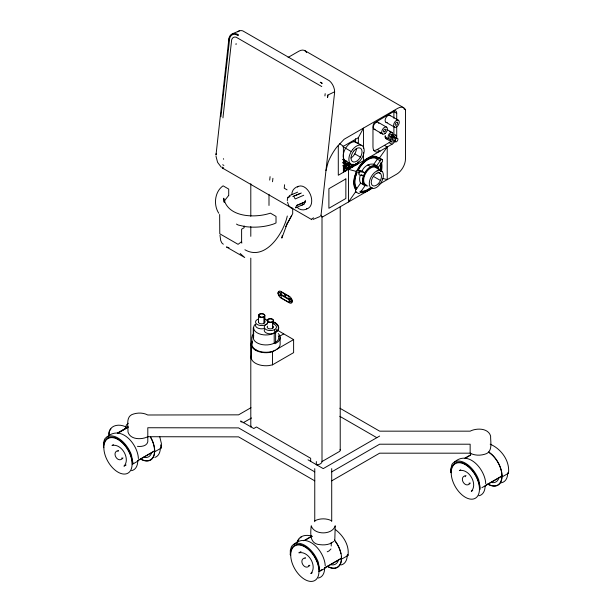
<?xml version="1.0" encoding="UTF-8"?>
<svg xmlns="http://www.w3.org/2000/svg" width="612" height="612" viewBox="0 0 612 612"><rect width="100%" height="100%" fill="white"/><g stroke="black" fill="none" stroke-linecap="round" stroke-linejoin="round"><path stroke-width="0.92" d="M339.698 143.636L343.409 146.306L343.401 161.652C343.156 165.141 347.478 164.261 348.993 162.448A2.035 1.178 -60 0 0 347.57 164.712A2.035 1.178 -60 0 0 348.618 165.929L349.368 165.492A2.035 1.178 -60 0 0 350.385 163.733M355.534 142.29L355.534 138.71M358.357 143.919L358.364 137.654L363.467 128.092L363.467 148.594M292.222 301.272L292.222 301.242A3.993 2.31 60 0 0 289.399 296.346L280.923 291.45A3.993 2.31 60 0 0 278.093 293.087A3.993 2.31 60 0 0 280.923 297.975L289.399 302.871A3.993 2.31 60 0 0 292.222 301.242M327.848 95.051L327.581 97.469L327.848 95.051L334.657 91.785A10.595 6.885 67.2 0 0 329.348 80.738L242.826 30.898A10.985 7.145 67.2 0 0 237.708 31.824M321.04 215.118L321.017 215.462A2.93 1.691 -60 0 0 323.09 216.648L372.394 188.182M341.389 558.198L342.315 558.733L347.968 555.474C349.597 545.216 343.064 535.416 335.223 529.434M291.878 194.685C291.61 190.592 294.64 187.188 298.557 186.331M296.812 205.425L305.212 201.906L305.327 200.3M479.464 489.118L479.869 489.355L480.076 486.938L478.706 479.762A21.841 12.607 60 0 0 451.962 464.324L450.593 469.909L451.205 472.801A19.974 11.536 60 0 0 472.395 499.163A19.974 11.536 60 0 0 472.395 470.911A19.974 11.536 60 0 0 451.205 472.801M228.697 40.384L229.118 37.676A10.985 7.145 67.2 0 1 236.033 33.744L238.32 34.915L236.982 34.142M346.17 166.013L346.078 165.248L345.26 165.171A1.331 0.773 -60 0 0 344.319 166.801A1.331 0.773 -60 0 0 345.252 167.351L346.17 166.013L344.051 164.796M228.88 38.74L216.005 155.058L216.189 153.421M220.901 116.701L229.707 38.166A10.121 6.579 67.2 0 1 236.071 34.555L238.236 35.664M222.944 117.879L231.665 39.818A7.222 4.697 67.2 0 1 236.201 37.24L321.759 86.544M235.995 44.592L236.11 43.551M269.701 180.104L270.083 176.646M272.524 181.733L272.906 178.283M284.603 184.74L284.228 188.198L287.051 189.827M324.926 95.939L325.179 93.659M320.994 215.523L334.642 92.198M103.856 447.678A19.974 11.536 60 0 1 125.047 445.781A19.974 11.536 60 0 1 125.047 474.04A19.974 11.536 60 0 1 103.856 447.678L103.451 447.441L103.941 443.379A20.556 11.865 60 0 1 117.986 439.049A20.556 11.865 60 0 1 132.024 459.597L132.521 464.225L138.167 460.958L137.585 460.622M325.966 170.587L328.131 162.234A37.026 21.374 -60 0 1 336.638 147.285L344.135 139.253L397.724 108.309A11.972 6.908 -60 0 1 405.473 109.686L405.473 158.967A12.385 7.153 -60 0 1 396.721 174.137L378.981 184.38M290.715 555.038A19.974 11.536 60 0 1 311.906 553.149A19.974 11.536 60 0 1 311.906 581.4A19.974 11.536 60 0 1 290.715 555.038L290.302 554.801L290.799 550.746A20.556 11.865 60 0 1 304.837 546.409A20.556 11.865 60 0 1 318.883 566.957L319.372 571.585L325.026 568.326L324.62 568.089A19.974 11.536 60 0 1 318.332 578.026M450.799 472.571L451.296 468.509A20.556 11.865 60 0 1 465.334 464.179A20.556 11.865 60 0 1 479.372 484.719L479.869 489.355M282.209 235.651L281.818 238.099L287.28 223.434L292.697 213.71L292.697 208.103M340.218 206.81L340.218 450.08L339.836 451.258L322.004 461.547A5.669 3.274 0 0 1 316.335 464.822L316.335 461.563M125.781 427.62L126.332 425.049L128.29 423.229M334.81 539.792L335.223 525.769C332.408 535.248 314.055 535.248 311.248 525.769C310.338 533.894 309.573 544.076 320.13 544.688C324.781 545.269 329.975 544.672 333.617 541.459M224.375 202.411L225.009 200.093L228.375 195.832M287.28 216.013C283.593 233.141 265.409 261.515 244.899 249.757M305.212 201.906L303.957 204.163L295.627 207.866M356.031 172.615L354.769 175.912A19.974 11.536 -60 0 0 354.853 188.351L355.893 189.797A1.622 0.941 -60 0 0 355.626 191.785L348.503 201.975L348.503 169.348L356.222 171.398L359.045 173.028M355.87 175.797L356.85 173.25A1.821 1.056 -60 0 1 356.046 172.722L356.276 171.261L357.339 170.075A1.821 1.056 -60 0 1 358.364 170.151L362.013 171.123L364.844 172.752L363 177.128A11.651 6.724 -60 0 0 363.153 184.319L364.851 186.002L360.942 191.548M303.713 195.251L295.252 198.931L294.25 197.393M117.848 451.579L118.644 450.447C110.497 451.579 117.925 464.439 122.974 457.952M300.706 537.887L301.211 536.77M465.197 476.702L465.992 475.578C457.845 476.71 465.273 489.569 470.33 483.082L468.953 483.205M382.523 178.612L382.248 179.186M285.628 226.692L291.725 215.478M362.013 171.123C364.79 164.506 373.626 160.948 378.491 167.619A12.079 6.977 -60 0 1 379.126 169.723M301.311 193.01L292.911 196.536L300.469 193.361M252.243 341.129L251.341 342.621A14.887 8.591 0 0 0 268.584 352.581L272.47 351.801L293.615 339.591L293.615 352.642L272.47 364.851L268.584 365.632A14.887 8.591 0 0 1 251.341 355.671M288.244 197.814L289.453 196.605M295.565 207.682L296.682 205.395L305.074 201.868M355.893 189.797L360.629 183.08L360.33 182.69A11.651 6.724 -60 0 1 360.177 175.499M373.702 164.376L377.367 159.174A2.035 1.178 -60 0 1 378.576 157.95L379.662 158.118L379.861 158.998M384.39 145.365L387.22 147.002L379.486 157.972L382.316 159.61M378.323 167.39L381.605 162.723A2.035 1.178 -60 0 0 382.584 161.185L382.492 159.755L381.398 159.579A2.035 1.178 -60 0 0 380.197 160.803L376.533 166.005C371.698 163.863 367.039 168.897 364.844 172.752L361.187 171.781A1.821 1.056 -60 0 0 360.162 171.712L359.099 172.89L358.869 174.351A1.821 1.056 -60 0 0 359.672 174.879L363.467 175.889L361.348 174.665M313.612 217.834L311.814 218.851M253.766 333.517L252.351 335.483L251.869 337.595L251.869 344.12M330.954 548.979L328.881 551.052L327.229 551.779M395.482 139.291L396.561 138.281A2.088 1.209 -60 0 1 397.907 139.199A2.088 1.209 -60 0 1 396.561 141.67A2.088 1.209 -60 0 1 394.977 141.188L394.962 140.752A2.088 1.209 -60 0 1 395.482 139.291L391.787 136.973A3.993 2.31 -60 0 0 390.793 139.766L390.823 140.592A3.993 2.31 -60 0 0 394.097 141.349M392.223 137.317L393.638 135.933L392.223 135.122M305.013 558.266L305.495 557.815C297.356 558.94 304.784 571.807 309.833 565.32L308.456 565.442M253.697 335.69A12.737 7.359 0 0 0 258.241 343.431A12.737 7.359 0 0 0 272.371 343.959L274.207 343.148L274.207 333.364L277.037 331.482A12.737 7.359 0 0 0 273.074 321.69M274.207 343.148L277.037 341.274A12.737 7.359 0 0 0 278.307 335.69M276.662 349.383L278.238 348.197A14.13 8.155 0 0 0 280.128 344.12L280.128 337.595M244.165 225.935L244.165 227.725L241.61 229.202L241.61 241.679L238.068 244.333L219.777 233.776L219.654 214.506M348.947 165.783L348.626 166.028A2.027 1.17 -60 0 0 347.823 169.042A2.027 1.17 -60 0 0 350.163 167.688A2.027 1.17 -60 0 0 349.36 165.6L349.039 165.737M343.409 146.306L358.364 137.654M345.719 164.115L342.896 162.486L346.17 160.811M288.122 57.406L298.84 51.224A11.972 6.908 -60 0 1 306.589 52.601M373.702 150.437A10.075 5.814 -60 0 0 377.267 149.481L389.14 142.627A6.717 3.879 -60 0 0 390.961 141.158M395.329 140.714A6.717 3.879 -60 0 1 391.971 144.256L338.291 175.246L338.291 145.235M273.182 323.664L274.773 322.738M255.479 350.194L256.007 349.888M279.087 336.562L283.731 333.884M107.062 436.914C121.222 424.56 137.876 444.442 138.381 458.541M117.68 432.936L128.176 426.878M118.345 432.783L127.227 427.658A12.638 9.532 24.3 0 0 114.084 426.105A12.638 9.532 24.3 0 0 109.479 435.346M117.81 433.158L128.298 427.099M275.117 343.745L278.238 341.672A14.13 8.155 0 0 0 278.238 333.517M113.411 444.649L111.996 445.467C121.604 443.164 130.761 459.031 123.968 466.199L126.087 464.975M138.388 460.155L154.53 450.837L155.463 451.373L161.109 448.106L161.407 443.585L159.74 436.693M133.722 463.054L132.108 463.988L132.521 464.225L132.727 461.808L131.358 454.639A21.841 12.607 60 0 0 104.606 439.194L103.459 442.958L103.451 447.441M154.714 450.937L137.761 460.729A19.974 11.536 60 0 1 131.481 470.666M250.974 407.691L238.573 414.844L147.798 414.997C143.522 412.748 138.373 412.557 133.783 413.934C125.376 415.839 128.199 425.814 127.985 431.973C130.218 439.867 141.663 439.875 147.798 436.716L238.573 436.869L314.759 480.848M243.094 422.777L251.57 417.973M379.639 436.05L323.235 468.616L308.004 459.826M331.712 471.883L379.639 444.205L470.146 444.205L470.146 453.178C474.568 455.504 479.884 455.703 484.62 454.28C493.134 452.367 490.487 442.331 490.61 436.05C488.307 427.903 476.488 427.895 470.146 431.162L379.639 431.162L339.889 408.212M331.712 480.848L379.639 453.178L470.146 453.178M293.921 544.282C308.081 531.927 324.735 551.81 325.232 565.909M303.728 540.771L311.799 536.104M304.661 540.518L311.929 536.326M454.418 462.045C468.57 449.69 485.224 469.572 485.729 483.671M300.974 551.611L298.855 552.827C308.456 550.525 317.62 566.398 310.827 573.559L312.235 572.748M465.028 458.067L470.682 454.8M465.158 458.289L470.001 455.489M460.759 469.779L459.352 470.597C468.953 468.287 478.117 484.161 471.317 491.329L472.732 490.51M324.437 567.99L340.586 558.664M320.581 570.422L322.195 569.489M324.62 568.089L341.565 558.305M481.881 487.718L484.306 486.318M502.062 476.067L485.109 485.852A19.974 11.536 60 0 1 478.829 495.789M359.474 193.392L358.647 193.553L355.626 191.785M275.117 350.271L273.067 351.181A14.13 8.155 0 0 1 257.4 350.592A14.13 8.155 0 0 1 252.351 342.009M348.978 165.202L348.748 165.301A1.339 0.773 -60 0 1 348.044 164.651A1.339 0.773 -60 0 1 348.748 163.19L348.993 163.014A1.339 0.773 -60 0 1 349.238 162.907M232.744 33.637L239.537 30.791M289.285 195.672L297.684 192.145M290.073 196.337L287.548 197.393L287.303 200.614M307.767 208.47C304.401 210.681 299.834 210.352 297.118 207.284M313.206 219.379L320 216.526M348.993 165.194L349.024 165.179A1.339 0.773 -60 0 0 349.812 163.083M381.819 133.194L380.251 133.164A3.259 1.882 -60 0 1 379.746 132.207M301.861 205.234L303.957 204.163M137.463 446.339C141.173 446.806 146.918 446.171 147.798 441.765L147.798 427.742L238.573 427.895L314.759 471.883M121.604 458.074L122.339 458.151M382.89 178.475L387.22 179.622L387.22 147.002M228.995 247.676L226.448 246.973L244.739 257.53L240.133 253.49M344.304 159.923L342.728 159.472L351.204 164.368M347.126 161.56C340.387 159.61 343.714 150.177 346.958 146.322A10.848 6.258 -60 0 1 354.631 141.777L357.469 143.338M389.951 115.385L389.37 115.201A3.993 2.31 -60 0 0 385.713 118.154A3.993 2.31 -60 0 0 385.958 122.301L395.015 127.38A3.993 2.31 -60 0 0 398.672 124.427A3.993 2.31 -60 0 0 398.427 120.281L389.951 115.385A3.993 2.31 -60 0 1 390.402 115.798M398.427 120.281L397.846 120.097A3.993 2.31 -60 0 0 394.189 123.043A3.993 2.31 -60 0 0 394.434 127.197M385.958 122.301L386.539 122.484A3.993 2.31 -60 0 0 387.228 122.415M490.181 444.197C501.174 448.795 510.094 461.012 508.465 473.237L502.812 476.496L501.886 475.96L484.933 485.752L485.523 486.089M392.261 132.59L391.818 132.376A3.259 1.882 -60 0 0 388.788 134.51A3.259 1.882 -60 0 0 388.727 138.052L390.9 137.715A3.259 1.882 -60 0 0 392.261 132.59L386.868 129.476M291.021 207.636L292.176 208.233M223.518 168.667L222.171 167.895L311.883 219.693M376.151 157.039L377.879 158.018L377.397 158.569L375.837 157.697A18.712 10.802 -60 0 0 359.734 167.13L358.372 169.509L357.928 169.447L359.412 166.846A19.355 11.177 -60 0 1 376.112 157.116M304.745 50.582L403.629 107.674M403.828 108.737L405.473 109.686M393.86 111.101A5.378 3.106 -60 0 1 393.891 111.652L396.721 113.281L396.721 119.921M378.239 122.354L386.715 127.242M395.306 135.214L396.721 136.032A6.717 3.879 -60 0 1 396.354 138.335M392.208 134.739L393.623 135.558M396.492 138.32L393.669 136.69L393.853 135.03A3.993 2.31 -60 0 1 396.262 137.998M392.139 139.199L394.962 140.829M373.917 129.048L382.393 133.944M385.155 136.774L390.8 140.041M385.79 138.503L391.443 141.77M389.14 142.627L391.971 144.256M377.267 149.481L380.09 151.11A10.075 5.814 -60 0 1 372.968 147.002L372.968 126.715A5.041 2.907 -60 0 1 374.008 123.203L395.23 110.657A5.378 3.106 -60 0 1 396.721 113.281M361.853 145.495L353.376 140.599L354.646 141.709M381.59 159.525L376.38 156.557A19.974 11.536 -60 0 0 359.183 166.632L357.117 170.235L359.948 171.865M380.197 160.803L375.607 158.179A18.169 10.488 -60 0 0 359.963 167.344L358.364 170.151L361.187 171.781M342.812 146.65L351.288 151.547M354.792 153.872L360.437 157.131M382.003 171.337L376.173 167.841A9.968 5.753 -60 0 0 371.438 167.589L369.594 168.705A9.968 5.753 -60 0 0 364.239 183.133L365.196 184.396A9.968 5.753 -60 0 0 366.534 185.092M367.827 164.965L370.658 166.602M378.009 172.079L380.358 173.441M373.404 176.401L380.465 180.479M351.319 165.515L352.734 166.334M344.304 161.897L347.126 163.526M343.829 162.165L346.652 163.802L343.982 165.347A0.826 0.474 -60 0 1 343.393 166.357L343.393 172.301M347.578 164.376L349.024 165.179M343.355 162.364L346.178 164.001M343.868 163.328L345.283 164.146M342.758 162.876L344.877 164.093M344.793 164.903L346.208 165.714M343.959 165.11L346.078 166.334M344.518 165.829L345.925 166.648M347.578 167.68L348.993 168.499M344.319 166.112L345.734 166.931M344.097 166.357L345.505 167.168M360.629 183.08L363.452 184.709M222.699 164.743L223.877 165.424M222.294 167.168L223.602 167.917M236.477 224.076L238.068 224.994L244.593 226.501A38.173 22.04 0 0 0 274.26 223.77L276.02 222.921L276.02 216.396L270.397 213.144C255.365 218.247 227.496 217.727 223.732 198.196L223.732 201.922M277.963 330.549L293.615 339.591M339.798 416.313L376.816 437.679M160.359 447.678L161.109 448.106L160.772 444.901M318.967 571.348L319.372 571.585L319.586 569.168L318.217 562A21.841 12.607 60 0 0 291.465 546.554L290.317 550.318L290.302 554.801M290.891 207.866L288.612 205.425L287.502 202.098M223.319 244.226L221.842 242.933L220.733 240.623L219.983 235.245M223.648 159.258L223.372 158.676M221.261 167.221L217.581 162.333L215.998 156.259M356.85 188.442L355.947 187.188A18.383 10.611 -60 0 1 355.817 175.797M218.782 213.244C213.313 205.043 214.613 191.671 223.082 185.826L228.712 189.077L228.712 195.603M241.281 422.196L240.646 420.934L253.789 428.522L256.451 426.985L310.667 458.289L310.667 461.547M287.143 222.975L287.28 223.434M340.096 449.369L340.218 450.08M241.61 241.679L241.817 243.148M508.365 472.326L508.465 473.237L507.715 472.801A19.974 11.536 60 0 1 500.647 482.853M347.868 554.556L347.968 555.474M470.666 453.209L470.666 454.984M396.721 126.554L396.721 136.032M393.891 111.652L393.891 118.284M393.891 126.814L393.891 134.395M363.467 152.327L363.467 160.711M358.349 161.996L358.349 163.672M331.712 468.616L331.712 521.286M331.222 542.446L331.222 546.003M322.004 216.418L322.004 461.547M314.759 468.616L314.759 521.707M275.622 332.546L275.622 342.33M274.681 329.554L274.681 332.821M272.592 321.828L272.592 328.353M272.47 351.801L272.47 364.851M268.997 194.348L268.997 205.456M268.087 319.227L268.087 322.019M264.858 315.509A3.205 1.851 0 0 1 260.054 317.115A3.205 1.851 0 0 1 260.054 313.91A3.205 1.851 0 0 1 264.858 315.509L264.858 322.034M263.925 316.817L263.925 323.343M259.396 314.201L259.396 317.001M258.455 315.509L258.455 322.034M253.59 327.803L253.59 337.77M253.261 327.803L253.261 337.595M251.272 345.359L251.272 358.41M250.798 183.707L250.798 216.273M250.798 226.639L250.798 236.347M250.798 258.119L250.798 426.985A5.661 3.267 0 0 1 250.989 426.128M381.475 162.287A19.974 11.536 -60 0 1 381.437 171.169M371.974 187.716A19.974 11.536 -60 0 1 360.093 192.596M356.383 148.41A7.78 4.491 -60 0 1 354.815 153.826L353.69 155.509A7.78 4.491 -60 0 1 350.951 157.98M354.164 164.429A2.027 1.17 -60 0 1 352.015 167.099A2.027 1.17 -60 0 1 352.015 164.238M357.844 161.882A2.004 1.155 -60 0 1 356.842 164.467A2.004 1.155 -60 0 1 355.105 164.307M353.537 164.253A1.316 0.765 -60 0 1 353.124 166.005A1.316 0.765 -60 0 1 351.854 166.127A1.316 0.765 -60 0 1 352.489 164.353M357.4 162.562A1.308 0.757 -60 0 1 356.475 164.169A1.308 0.757 -60 0 1 355.549 163.633M375.118 129.323A3.993 2.31 -60 0 1 374.261 124.251A3.993 2.31 -60 0 1 378.859 123.525M386.991 138.779A3.993 2.31 -60 0 1 385.17 137.333L385.139 136.499A3.993 2.31 -60 0 1 385.3 135.573M389.576 131.549A3.993 2.31 -60 0 1 390.119 131.81M395.061 137.279A2.088 1.209 -60 0 0 393.73 136.644L392.659 137.662A2.088 1.209 -60 0 0 392.139 139.123L392.154 139.551A2.088 1.209 -60 0 0 393.103 140.309M370.987 187.249A18.383 10.611 -60 0 1 360.713 191.151M380.373 165.255A17.87 10.32 -60 0 1 380.167 170.679M378.415 169.455A11.261 6.503 -60 0 0 377.964 168.193C372.195 162.341 364.836 171.352 363.543 177.059A10.832 6.25 -60 0 0 363.681 183.745L366.205 185.796A10.748 6.204 -60 0 0 367.95 185.887M356.352 191.908A1.622 0.941 -60 0 1 355.824 191.923M371.882 187.417A19.523 11.276 -60 0 1 360.269 192.191M371.063 187.563A18.834 10.871 -60 0 1 359.833 191.395M381.054 162.67A19.355 11.177 -60 0 1 381.008 171.276M380.465 163.197A18.49 10.679 -60 0 1 380.427 171.421M306.444 208.814A11.988 7.795 67.2 0 0 310.368 194.44L308.93 191.671A11.988 7.795 67.2 0 0 297.371 187.02M108.821 435.767A12.638 9.532 24.3 0 1 110.933 428.958M334.504 540.098A19.974 11.536 60 0 1 341.091 562.244A19.974 11.536 60 0 1 327.443 566.46M347.218 555.038A19.974 11.536 60 0 1 340.938 564.975M341.312 556.476A19.722 11.391 60 0 1 327.443 566.253M334.412 540.228A19.722 11.391 60 0 1 340.915 553.753M338.474 559.934A16.157 9.325 60 0 1 330.396 564.593M150.575 437.014A19.974 11.536 60 0 1 153.635 456.56A19.974 11.536 60 0 1 140.584 459.092M160.344 448.512A19.974 11.536 60 0 1 154.836 457.424M154.53 450.837A19.722 11.391 60 0 1 140.584 458.885M150.445 437.09A19.722 11.391 60 0 1 154.515 449.988M151.623 452.566A16.157 9.325 60 0 1 143.545 457.233M488.674 452.046A19.974 11.536 60 0 1 502.054 476.488A19.974 11.536 60 0 1 487.94 484.222M501.58 472.433A19.722 11.391 60 0 1 487.94 484.016M488.659 452.245A19.722 11.391 60 0 1 501.412 471.523M498.971 477.697A16.157 9.325 60 0 1 490.893 482.363M314.759 520.873A11.988 6.923 0 0 1 331.712 520.873M273.113 321.935A12.408 7.168 0 0 1 276.746 331.39L272.202 334.007A12.408 7.168 0 0 1 257.224 332.874A12.408 7.168 0 0 1 255.25 324.222M276.272 329.394A6.143 3.542 0 0 1 270.343 333.854A6.143 3.542 0 0 1 264.415 329.394M264.728 328.369A6.143 3.542 0 0 1 257.92 328.108A6.143 3.542 0 0 1 255.724 324.383M264.728 318.967A6.143 3.542 0 0 1 266.365 324.314A6.143 3.542 0 0 1 256.956 324.314A6.143 3.542 0 0 1 258.585 318.967M273.411 323.978A6.143 3.542 0 0 1 275.048 329.325A6.143 3.542 0 0 1 265.639 329.325A6.143 3.542 0 0 1 267.276 323.978M264.751 321.56A3.205 1.851 0 0 1 261.661 323.886A3.205 1.851 0 0 1 258.562 321.56M273.097 326.127A3.182 1.836 0 0 1 270.343 328.889A3.182 1.836 0 0 1 267.582 326.127M297.325 542.752A12.638 9.532 24.3 0 1 312.189 536.311M297.042 542.546A12.638 9.532 24.3 0 1 299.038 539.141M343.003 165.791C343.653 167.206 344.059 163.871 343.003 165.791M291.855 301.043L291.817 301.318A1.476 0.857 60 0 1 290.21 301.066A1.476 0.857 60 0 1 290.21 299.092A1.476 0.857 60 0 1 291.817 300.699L291.855 301.043M356.008 173.479L355.09 175.881A19.492 11.253 -60 0 0 355.167 188.014L355.993 189.169L356.398 188.595L355.633 187.524A18.834 10.871 -60 0 1 355.518 175.835L356.383 173.67L356.008 173.479M352.611 149.58L351.036 151.921A10.848 6.258 -60 0 0 351.173 164.36L352.78 164.819A10.848 6.258 -60 0 0 360.445 160.283L362.021 157.942A10.848 6.258 -60 0 0 361.883 145.503L360.277 145.044A10.848 6.258 -60 0 0 352.611 149.58M353.721 151.095L352.589 152.77A7.78 4.491 -60 0 0 352.206 161.354A7.78 4.491 -60 0 0 359.343 158.768L360.468 157.093A7.78 4.491 -60 0 0 360.851 148.502A7.78 4.491 -60 0 0 353.721 151.095M345.635 167.65L344.893 168.078A2.027 1.17 -60 0 1 344.089 165.99A2.027 1.17 -60 0 1 346.438 164.628A2.027 1.17 -60 0 1 345.635 167.65M345.26 168.491L345.03 168.66A1.323 0.765 -60 0 0 344.327 170.098A1.323 0.765 -60 0 0 345.007 170.748L345.26 170.649A1.323 0.765 -60 0 0 346.185 169.18A1.323 0.765 -60 0 0 345.512 168.384L345.26 168.491M384.749 131.741L384.458 131.924A1.568 0.903 -60 0 1 383.449 131.236A1.568 0.903 -60 0 1 384.458 129.377A1.568 0.903 -60 0 1 385.644 129.736L385.659 130.065A1.568 0.903 -60 0 1 384.749 131.741M385.047 133.523L384.313 133.982A3.993 2.31 -60 0 1 381.727 132.23A3.993 2.31 -60 0 1 384.305 127.487A3.993 2.31 -60 0 1 387.335 128.421L387.373 129.247A3.993 2.31 -60 0 1 385.047 133.523M390.67 136.384L389.714 136.537A1.446 0.834 -60 0 1 389.737 134.961A1.446 0.834 -60 0 1 391.083 134.013L391.275 134.112A1.446 0.834 -60 0 1 390.67 136.384M377.091 170.855L375.248 171.964A9.968 5.753 -60 0 0 369.893 186.4L370.849 187.655A9.968 5.753 -60 0 0 380.006 184.212A9.968 5.753 -60 0 0 382.783 172.362L381.827 171.108A9.968 5.753 -60 0 0 377.091 170.855M376.885 173.196L375.546 174.007A7.229 4.177 -60 0 0 371.66 184.472L372.356 185.382A7.229 4.177 -60 0 0 378.996 182.881A7.229 4.177 -60 0 0 381.008 174.29L380.32 173.38A7.229 4.177 -60 0 0 376.885 173.196M345.849 178.918L328.896 188.703L328.896 208.279L345.849 198.487L345.849 178.918M397.287 122.255L397.035 122.178A1.706 0.987 -60 0 0 395.474 123.44A1.706 0.987 -60 0 0 395.574 125.215L395.826 125.292A1.706 0.987 -60 0 0 397.387 124.037A1.706 0.987 -60 0 0 397.287 122.255M321.415 82.796L320.252 82.222L322.233 83.362L321.415 82.796M284.817 294.097L281.268 292.046L281.268 294.517L284.817 296.568L284.817 294.097M289.048 296.552L285.513 294.51L285.513 296.958L289.048 299L289.048 296.552M289.155 299.75L281.16 295.129L281.16 297.837L289.155 302.458L289.155 299.75M346.698 168.759L346.652 168.354A2.027 1.17 -60 0 0 345.091 168.025A2.027 1.17 -60 0 0 343.829 170.381L343.875 170.779A2.027 1.17 -60 0 0 345.436 171.115A2.027 1.17 -60 0 0 346.698 168.759M349.238 168.323A1.323 0.765 -60 0 0 349.659 166.265A1.323 0.765 -60 0 0 348.09 167.657A1.323 0.765 -60 0 0 349.238 168.323M268.752 322.119A3.182 1.836 0 0 0 273.526 320.527A3.182 1.836 0 0 0 268.752 318.928A3.182 1.836 0 0 0 268.752 322.119M268.89 321.981A2.907 1.675 0 0 0 273.25 320.527A2.907 1.675 0 0 0 268.89 319.074A2.907 1.675 0 0 0 268.89 321.981M260.184 316.985A2.938 1.698 0 0 0 264.598 315.509A2.938 1.698 0 0 0 260.184 314.04A2.938 1.698 0 0 0 260.184 316.985M278.093 293.087A1.997 1.155 60 0 0 280.212 295.718A1.997 1.155 60 0 0 280.212 292.896A1.997 1.155 60 0 0 278.093 293.087M289.399 299.612A1.997 1.155 60 0 0 291.519 302.244A1.997 1.155 60 0 0 291.519 299.421A1.997 1.155 60 0 0 289.399 299.612M278.414 293.27A1.553 0.895 60 0 0 280.059 295.313A1.553 0.895 60 0 0 280.059 293.117A1.553 0.895 60 0 0 278.414 293.27"/></g></svg>
